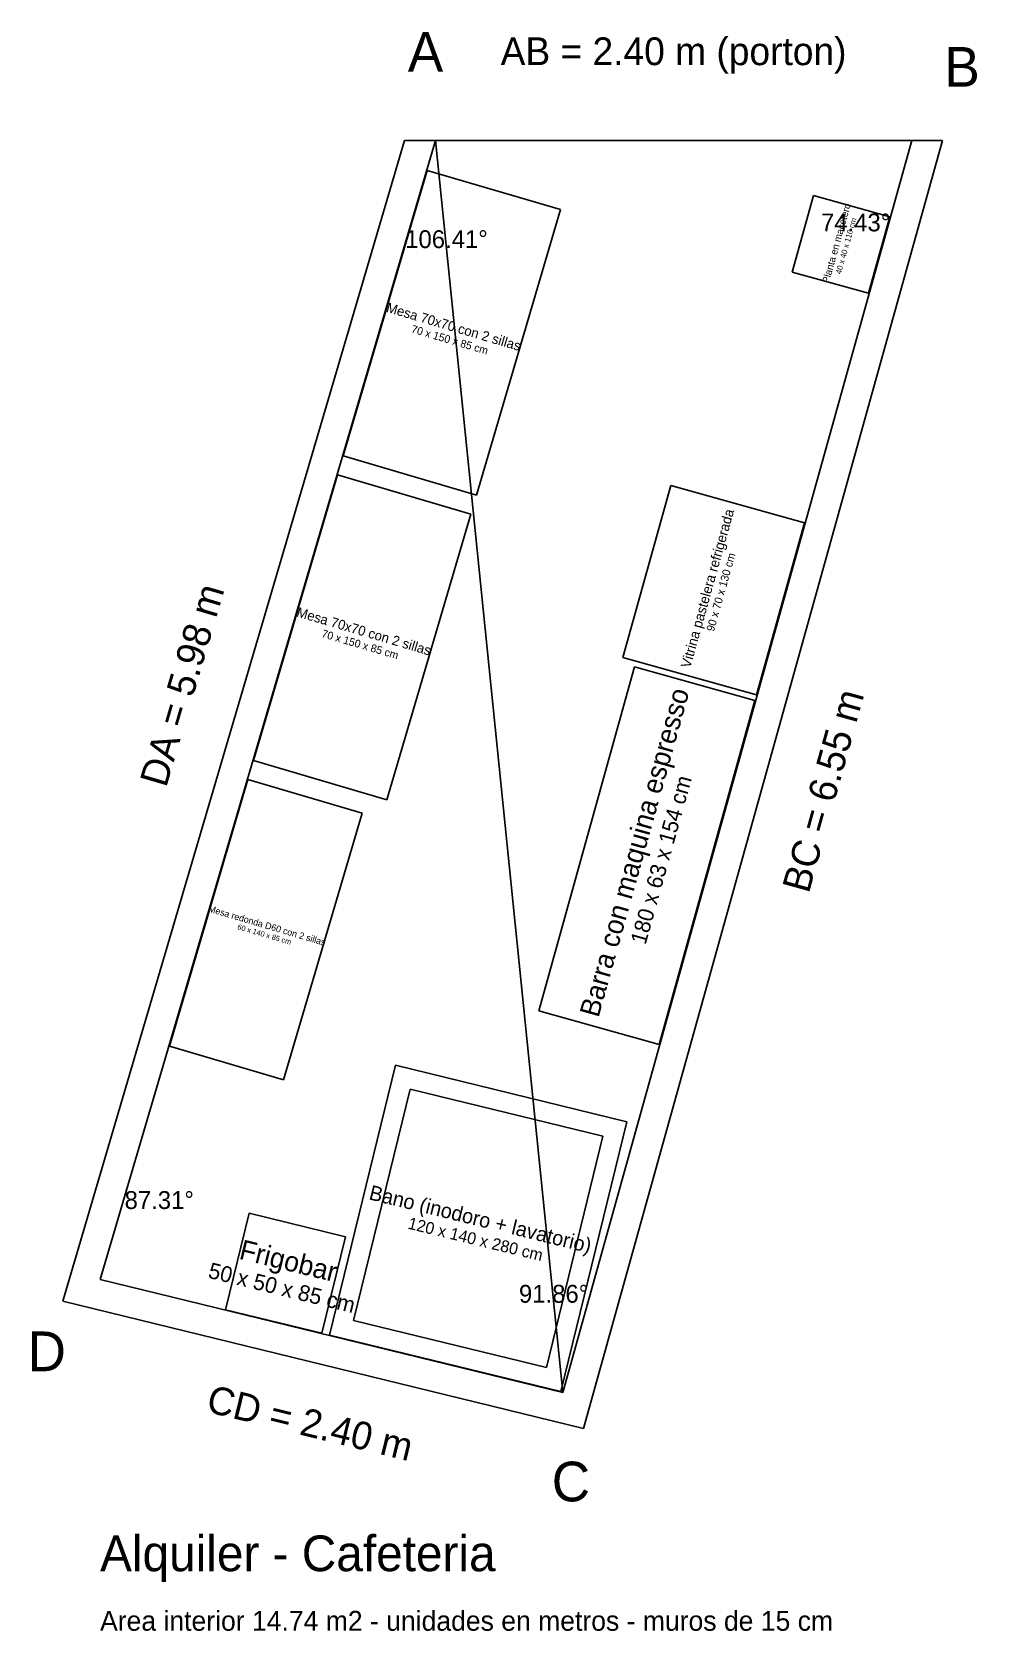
# Model space of a CAD drawing. Extents: x -2.03 to 2.73, y -7.51 to 0.55.
import ezdxf
from ezdxf.enums import TextEntityAlignment as Align

# ---------------------------------------------------------------- set-up
doc = ezdxf.new("R2010")
doc.units = 0
for name, color, linetype in [('BANO', 4, 'CONTINUOUS'), ('COTAS', 5, 'CONTINUOUS'), ('DIAGONAL', 9, 'CONTINUOUS'), ('MUEBLES', 3, 'CONTINUOUS'), ('MUROS', 7, 'CONTINUOUS'), ('PORTON', 1, 'CONTINUOUS'), ('TEXTOS', 7, 'CONTINUOUS')]:
    doc.layers.add(name, color=color, linetype=linetype)

msp = doc.modelspace()

# ---------------------------------------------------------------- linework, layer by layer
at = {"layer": 'BANO'}
for p, q in [((-0.5334, -6.0196), (-0.2014, -4.6596)), ((-0.2014, -4.6596), (0.9644, -4.9442)), ((-0.4125, -5.9462), (-0.1279, -4.7804)), ((-0.1279, -4.7804), (0.8435, -5.0176)), ((0.9644, -4.9442), (0.6324, -6.3042)), ((0.8435, -5.0176), (0.5589, -6.1834)), ((0.5589, -6.1834), (-0.4125, -5.9462)), ((0.6324, -6.3042), (-0.5334, -6.0196))]:
    msp.add_line(p, q, dxfattribs=at)
at = {"layer": 'DIAGONAL'}
msp.add_line((0, 0), (0.6413, -6.3095), dxfattribs=at)
at = {"layer": 'MUEBLES'}
for p, q in [((-0.4648, -1.5891), (-0.0411, -0.1502)), ((-0.0411, -0.1502), (0.6304, -0.3479)), ((1.7971, -0.6625), (1.9044, -0.2772)), ((1.9044, -0.2772), (2.2897, -0.3845)), ((0.6304, -0.3479), (0.2067, -1.7868)), ((2.2897, -0.3845), (2.1824, -0.7698)), ((2.1824, -0.7698), (1.7971, -0.6625)), ((0.2067, -1.7868), (-0.4648, -1.5891)), ((-0.9168, -3.1241), (-0.4931, -1.6852)), ((-0.4931, -1.6852), (0.1784, -1.8829)), ((0.9442, -2.6048), (1.1857, -1.7379)), ((1.1857, -1.7379), (1.86, -1.9258)), ((0.1784, -1.8829), (-0.2453, -3.3218)), ((1.86, -1.9258), (1.6185, -2.7927)), ((0.5203, -4.3864), (1.0034, -2.6525)), ((1.6185, -2.7927), (0.9442, -2.6048)), ((1.0034, -2.6525), (1.6103, -2.8216)), ((1.6103, -2.8216), (1.1272, -4.5555)), ((-0.2453, -3.3218), (-0.9168, -3.1241)), ((-1.3405, -4.5632), (-0.945, -3.2203)), ((-0.945, -3.2203), (-0.3695, -3.3898)), ((-0.3695, -3.3898), (-0.765, -4.7327)), ((1.1272, -4.5555), (0.5203, -4.3864)), ((-0.765, -4.7327), (-1.3405, -4.5632)), ((-1.0581, -5.8916), (-0.9395, -5.4058)), ((-0.9395, -5.4058), (-0.4537, -5.5244)), ((-0.4537, -5.5244), (-0.5723, -6.0102)), ((-0.5723, -6.0102), (-1.0581, -5.8916))]:
    msp.add_line(p, q, dxfattribs=at)
at = {"layer": 'MUROS'}
for p, q in [((-0.1564, 0), (-1.8785, -5.8488)), ((-1.6902, -5.7403), (0, 0)), ((0, 0), (-0.1564, 0)), ((2.4, 0), (0.6413, -6.3095)), ((0.7468, -6.4896), (2.5557, 0)), ((2.5557, 0), (2.4, 0)), ((0.6413, -6.3095), (-1.6902, -5.7403)), ((-1.8785, -5.8488), (0.7468, -6.4896))]:
    msp.add_line(p, q, dxfattribs=at)
at = {"layer": 'PORTON'}
msp.add_line((0, 0), (2.4, 0), dxfattribs=at)

# ---------------------------------------------------------------- texts
at = {"layer": 'COTAS'}
for s, height, p in [('A', 0.2, (-0.0501, 0.4472)), ('AB = 2.40 m (porton)', 0.14, (1.2, 0.45)), ('B', 0.2, (2.6542, 0.3713)), ('74.43%%d', 0.09, (2.1176, -0.4126)), ('106.41%%d', 0.09, (0.0557, -0.4969)), ('87.31%%d', 0.09, (-1.3919, -5.3391)), ('91.86%%d', 0.09, (0.5955, -5.8116)), ('D', 0.2, (-1.9587, -6.1015)), ('C', 0.2, (0.6826, -6.7576))]:
    msp.add_text(s, height=height, dxfattribs=at).set_placement(p, align=Align.MIDDLE_CENTER)
for s, rotation, p in [('DA = 5.98 m', 73.5934, (-1.2768, -2.7431)), ('BC = 6.55 m', -285.5748, (1.9541, -3.2756)), ('CD = 2.40 m', -13.7181, (-0.6311, -6.4621))]:
    msp.add_text(s, height=0.14, rotation=rotation, dxfattribs=at).set_placement(p, align=Align.MIDDLE_CENTER)
at = {"layer": 'TEXTOS'}
for s, height, rotation, p in [('Planta en macetero', 0.0358, -285.57, (2.021, -0.5172)), ('40 x 40 x 110 cm', 0.0287, -285.57, (2.0693, -0.5307)), ('Mesa 70x70 con 2 sillas', 0.0491, -16.41, (0.0918, -0.9379)), ('70 x 150 x 85 cm', 0.0393, -16.41, (0.0724, -1.0038)), ('Vitrina pastelera refrigerada', 0.0501, -285.57, (1.3708, -2.2566)), ('90 x 70 x 130 cm', 0.04, -285.57, (1.4383, -2.2754)), ('Mesa 70x70 con 2 sillas', 0.0491, -16.41, (-0.3602, -2.4729)), ('70 x 150 x 85 cm', 0.0393, -16.41, (-0.3796, -2.5388)), ('Barra con maquina espresso', 0.1, -285.57, (1.0027, -3.5866)), ('180 x 63 x 154 cm', 0.08, -285.57, (1.1375, -3.6241)), ('Mesa redonda D60 con 2 sillas', 0.0334, -16.41, (-0.8489, -3.9557)), ('60 x 140 x 85 cm', 0.0267, -16.41, (-0.8621, -4.0005)), ('Bano (inodoro + lavatorio)', 0.0744, -13.72, (0.227, -5.4349)), ('120 x 140 x 280 cm', 0.0596, -13.72, (0.2023, -5.5361)), ('Frigobar', 0.1, -13.72, (-0.7405, -5.6449)), ('50 x 50 x 85 cm', 0.08, -13.72, (-0.7737, -5.7809))]:
    msp.add_text(s, height=height, rotation=rotation, dxfattribs=at).set_placement(p, align=Align.MIDDLE_CENTER)
for s, height, p in [('Alquiler - Cafeteria', 0.18, (-1.6902, -7.2095)), ('Area interior 14.74 m2 - unidades en metros - muros de 15 cm', 0.1, (-1.6902, -7.5095))]:
    msp.add_text(s, height=height, dxfattribs=at).set_placement(p)

doc.saveas('drawing.dxf')
